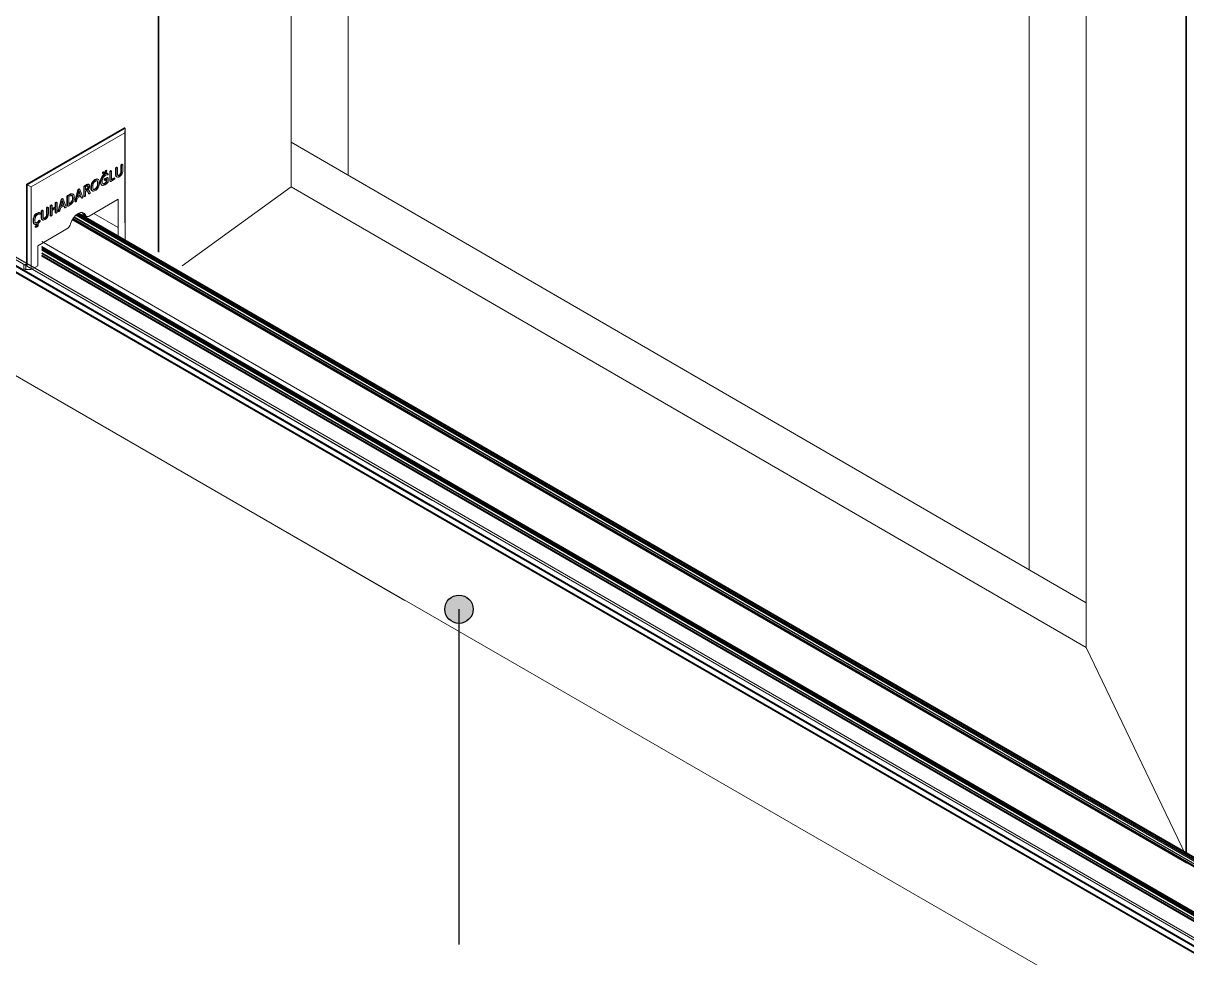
# Model space of a CAD drawing. Header units: millimetres. Extents: x 221 to 2771, y 196 to 840.
# Drawn here: x 1171.98 to 1213.1, y 265.64 to 298.65 of the extents above; entities that cross this region are included whole.
import ezdxf

# ---------------------------------------------------------------- set-up
doc = ezdxf.new("R2010")
doc.units = ezdxf.units.MM
doc.layers.add('yazı_numara_k', color=21, linetype='Continuous')

# ---------------------------------------------------------------- blocks, each defined once
blk = doc.blocks.new('yuvarlakk')
at = {"layer": 'yazı_numara_k'}
blk.add_hatch(color=21, dxfattribs=at).paths.add_polyline_path([(-159.086, 172.801, -1), (-160.086, 172.801, -1)])
at = {"layer": 'yazı_numara_k', "color": 21}
blk.add_circle((-159.586, 172.801), 0.5, dxfattribs=at)

msp = doc.modelspace()

# ---------------------------------------------------------------- linework, layer by layer
at = {"color": 8, "linetype": 'Continuous', "lineweight": 15}
for p, q in [((1213.064, 385.533), (1213.064, 269.25)), ((1213.088, 385.519), (1213.088, 269.236)), ((1207.533, 381.844), (1207.533, 279.338)), ((1209.542, 326.25), (1209.542, 276.595)), ((1176.746, 315.857), (1176.746, 290.579)), ((1176.77, 314.219), (1176.77, 290.565)), ((1181.451, 314.219), (1181.451, 292.88)), ((1183.461, 314.219), (1183.461, 293.293)), ((1134.691, 311.672), (1186.421, 281.81)), ((1134.769, 311.717), (1186.442, 281.887)), ((1134.299, 311.446), (1186.316, 281.418)), ((1134.321, 311.459), (1186.322, 281.44)), ((1134.489, 311.556), (1186.367, 281.608)), ((1134.518, 311.572), (1186.375, 281.636)), ((1131.165, 309.602), (1185.471, 278.266)), ((1158.334, 298.114), (1254.148, 242.802)), ((1158.259, 297.834), (1254.225, 242.434)), ((1158.267, 297.863), (1254.207, 242.477)), ((1158.313, 298.036), (1254.147, 242.712)), ((1158.208, 297.644), (1254.435, 242.094)), ((1158.214, 297.666), (1254.392, 242.143)), ((1175.55, 294.961), (1172.095, 292.967)), ((1175.58, 294.943), (1172.126, 292.949)), ((1175.58, 294.943), (1175.577, 294.78)), ((1175.58, 291.003), (1175.58, 294.943)), ((1157.362, 294.486), (1256.377, 237.35)), ((1175.577, 294.78), (1172.265, 292.869)), ((1175.577, 291.604), (1175.577, 294.78)), ((1181.451, 294.458), (1209.542, 278.173)), ((1175.313, 293.557), (1175.292, 293.569)), ((1175.436, 293.428), (1175.436, 293.648)), ((1175.457, 293.635), (1175.436, 293.648)), ((1175.457, 293.416), (1175.457, 293.635)), ((1175.481, 293.658), (1175.46, 293.67)), ((1175.502, 293.665), (1175.481, 293.678)), ((1175.504, 293.662), (1175.504, 293.442)), ((1174.807, 293.368), (1174.786, 293.38)), ((1174.799, 293.338), (1174.825, 293.323)), ((1174.822, 293.384), (1174.801, 293.396)), ((1174.838, 293.391), (1174.817, 293.403)), ((1174.842, 293.373), (1174.851, 293.377)), ((1174.849, 293.152), (1174.947, 293.208)), ((1174.871, 293.365), (1174.851, 293.377)), ((1174.883, 293.318), (1174.862, 293.33)), ((1174.87, 293.14), (1174.968, 293.196)), ((1174.92, 293.441), (1174.899, 293.453)), ((1174.934, 293.446), (1174.914, 293.458)), ((1174.968, 293.196), (1174.947, 293.208)), ((1174.979, 293.337), (1174.952, 293.352)), ((1174.978, 293.197), (1174.957, 293.209)), ((1174.982, 293.185), (1174.982, 293.048)), ((1175.04, 293.084), (1175.04, 293.418)), ((1175.06, 293.406), (1175.04, 293.418)), ((1175.06, 293.072), (1175.06, 293.406)), ((1175.084, 293.429), (1175.063, 293.441)), ((1175.105, 293.437), (1175.084, 293.449)), ((1175.107, 293.433), (1175.107, 293.122)), ((1175.107, 293.146), (1175.193, 293.196)), ((1175.107, 293.122), (1175.214, 293.184)), ((1175.214, 293.184), (1175.193, 293.196)), ((1175.218, 293.184), (1175.197, 293.196)), ((1175.247, 293.314), (1175.247, 293.538)), ((1175.268, 293.526), (1175.247, 293.538)), ((1175.268, 293.302), (1175.247, 293.314)), ((1175.268, 293.302), (1175.268, 293.526)), ((1175.291, 293.549), (1175.27, 293.561)), ((1175.275, 293.234), (1175.301, 293.219)), ((1175.314, 293.553), (1175.314, 293.336)), ((1175.386, 293.278), (1175.365, 293.29)), ((1175.457, 293.416), (1175.436, 293.428)), ((1172.095, 292.967), (1172.095, 290.13)), ((1172.126, 292.949), (1172.126, 290.113)), ((1172.126, 292.949), (1172.265, 292.869)), ((1172.265, 292.869), (1172.265, 289.954)), ((1173.804, 292.371), (1173.91, 292.766)), ((1173.825, 292.359), (1173.931, 292.754)), ((1173.931, 292.754), (1173.91, 292.766)), ((1173.958, 292.779), (1173.937, 292.791)), ((1173.984, 292.789), (1173.963, 292.801)), ((1173.986, 292.785), (1174.092, 292.512)), ((1174.121, 292.544), (1174.121, 292.878)), ((1174.142, 292.866), (1174.121, 292.878)), ((1174.137, 292.906), (1174.203, 292.944)), ((1174.157, 292.894), (1174.137, 292.906)), ((1174.142, 292.532), (1174.142, 292.866)), ((1174.157, 292.894), (1174.224, 292.932)), ((1174.221, 292.893), (1174.188, 292.875)), ((1174.188, 292.875), (1174.188, 292.752)), ((1174.188, 292.776), (1174.205, 292.786)), ((1174.188, 292.752), (1174.226, 292.774)), ((1174.224, 292.932), (1174.203, 292.944)), ((1174.226, 292.774), (1174.205, 292.786)), ((1174.257, 292.95), (1174.236, 292.962)), ((1174.285, 292.869), (1174.264, 292.881)), ((1174.294, 292.772), (1174.268, 292.787)), ((1174.313, 292.95), (1174.287, 292.965)), ((1174.396, 292.848), (1174.375, 292.861)), ((1174.536, 292.787), (1174.515, 292.799)), ((1174.54, 293.12), (1174.519, 293.132)), ((1174.631, 292.987), (1174.61, 292.999)), ((1174.64, 293.135), (1174.614, 293.15)), ((1174.728, 293.039), (1174.707, 293.051)), ((1174.748, 292.941), (1174.774, 292.926)), ((1174.862, 293.117), (1174.841, 293.129)), ((1174.844, 293.114), (1174.865, 293.102)), ((1174.87, 293.14), (1174.849, 293.152)), ((1174.881, 292.987), (1174.86, 292.999)), ((1174.936, 293.141), (1174.87, 293.103)), ((1174.915, 293.047), (1174.915, 293.129)), ((1174.936, 293.035), (1174.915, 293.047)), ((1174.936, 293.035), (1174.936, 293.141)), ((1175.06, 293.072), (1175.04, 293.084)), ((1175.043, 293.073), (1175.064, 293.06)), ((1175.214, 293.141), (1175.076, 293.062)), ((1177.597, 290.088), (1181.451, 292.88)), ((1181.451, 292.88), (1209.542, 276.595)), ((1173.181, 292.326), (1173.16, 292.338)), ((1173.213, 292.03), (1173.319, 292.425)), ((1173.234, 292.018), (1173.34, 292.413)), ((1173.366, 292.389), (1173.311, 292.176)), ((1173.34, 292.413), (1173.319, 292.425)), ((1173.367, 292.438), (1173.346, 292.45)), ((1173.4, 292.252), (1173.359, 292.363)), ((1173.421, 292.24), (1173.366, 292.389)), ((1173.366, 292.389), (1173.366, 292.389)), ((1173.393, 292.448), (1173.372, 292.46)), ((1173.396, 292.444), (1173.501, 292.172)), ((1173.53, 292.213), (1173.53, 292.537)), ((1173.551, 292.525), (1173.53, 292.537)), ((1173.546, 292.565), (1173.616, 292.606)), ((1173.567, 292.553), (1173.546, 292.565)), ((1173.551, 292.201), (1173.551, 292.525)), ((1173.567, 292.553), (1173.637, 292.594)), ((1173.638, 292.551), (1173.597, 292.528)), ((1173.597, 292.528), (1173.597, 292.251)), ((1173.637, 292.594), (1173.616, 292.606)), ((1173.745, 292.478), (1173.724, 292.49)), ((1173.754, 292.613), (1173.728, 292.628)), ((1173.825, 292.359), (1173.804, 292.371)), ((1173.804, 292.355), (1173.825, 292.343)), ((1173.892, 292.474), (1173.866, 292.373)), ((1174.022, 292.55), (1173.892, 292.474)), ((1173.956, 292.73), (1173.902, 292.517)), ((1173.902, 292.517), (1174.012, 292.581)), ((1173.909, 292.546), (1173.991, 292.593)), ((1173.991, 292.593), (1173.95, 292.704)), ((1174.012, 292.581), (1173.956, 292.73)), ((1173.956, 292.73), (1173.956, 292.73)), ((1174.012, 292.581), (1173.991, 292.593)), ((1174.029, 292.49), (1174.009, 292.542)), ((1174.049, 292.478), (1174.022, 292.55)), ((1174.031, 292.487), (1174.029, 292.49)), ((1174.049, 292.478), (1174.029, 292.49)), ((1174.031, 292.487), (1174.052, 292.475)), ((1174.142, 292.532), (1174.121, 292.544)), ((1174.123, 292.54), (1174.143, 292.528)), ((1174.215, 292.73), (1174.188, 292.715)), ((1174.188, 292.715), (1174.188, 292.558)), ((1174.286, 292.642), (1174.257, 292.712)), ((1174.278, 292.699), (1174.257, 292.712)), ((1174.307, 292.63), (1174.278, 292.699)), ((1174.307, 292.63), (1174.286, 292.642)), ((1174.29, 292.637), (1174.31, 292.625)), ((1174.316, 291.842), (1175.344, 292.435)), ((1174.319, 292.735), (1174.347, 292.671)), ((1174.412, 292.74), (1174.438, 292.725)), ((1175.344, 292.435), (1175.344, 291.139)), ((1172.492, 291.938), (1172.471, 291.95)), ((1172.577, 291.952), (1172.551, 291.967)), ((1172.617, 291.796), (1172.617, 292.02)), ((1172.637, 292.008), (1172.617, 292.02)), ((1172.637, 291.784), (1172.637, 292.008)), ((1172.661, 292.03), (1172.64, 292.042)), ((1172.682, 292.038), (1172.661, 292.05)), ((1172.684, 292.035), (1172.684, 291.818)), ((1172.806, 291.91), (1172.806, 292.129)), ((1172.827, 292.117), (1172.806, 292.129)), ((1172.827, 291.898), (1172.827, 292.117)), ((1172.85, 292.139), (1172.829, 292.152)), ((1172.871, 292.147), (1172.85, 292.159)), ((1172.873, 292.144), (1172.873, 291.923)), ((1172.935, 291.859), (1172.935, 292.204)), ((1172.956, 292.192), (1172.935, 292.204)), ((1172.956, 291.847), (1172.956, 292.192)), ((1172.979, 292.214), (1172.958, 292.226)), ((1173.001, 292.222), (1172.98, 292.234)), ((1173.002, 292.219), (1173.002, 292.078)), ((1173.002, 292.102), (1173.115, 292.167)), ((1173.002, 292.078), (1173.136, 292.155)), ((1173.136, 292.113), (1173.002, 292.035)), ((1173.002, 292.035), (1173.002, 291.874)), ((1173.115, 292.167), (1173.115, 292.308)), ((1173.136, 292.296), (1173.115, 292.308)), ((1173.136, 292.155), (1173.115, 292.167)), ((1173.115, 291.963), (1173.115, 292.101)), ((1173.136, 291.951), (1173.115, 291.963)), ((1173.116, 291.96), (1173.137, 291.947)), ((1173.136, 292.155), (1173.136, 292.296)), ((1173.136, 291.951), (1173.136, 292.113)), ((1173.159, 292.318), (1173.138, 292.33)), ((1173.182, 292.322), (1173.182, 291.978)), ((1173.234, 292.018), (1173.213, 292.03)), ((1173.213, 292.014), (1173.234, 292.002)), ((1173.301, 292.133), (1173.275, 292.032)), ((1173.432, 292.209), (1173.301, 292.133)), ((1173.311, 292.176), (1173.421, 292.24)), ((1173.318, 292.205), (1173.4, 292.252)), ((1173.421, 292.24), (1173.4, 292.252)), ((1173.438, 292.149), (1173.418, 292.201)), ((1173.459, 292.137), (1173.432, 292.209)), ((1173.441, 292.146), (1173.438, 292.149)), ((1173.459, 292.137), (1173.438, 292.149)), ((1173.44, 292.146), (1173.461, 292.134)), ((1173.551, 292.201), (1173.53, 292.213)), ((1173.534, 292.202), (1173.555, 292.189)), ((1173.633, 292.229), (1173.567, 292.191)), ((1173.597, 292.275), (1173.617, 292.287)), ((1173.597, 292.251), (1173.638, 292.275)), ((1173.638, 292.275), (1173.617, 292.287)), ((1173.914, 291.931), (1254.136, 245.62)), ((1173.946, 291.946), (1254.136, 245.654)), ((1174.059, 291.974), (1174.08, 291.934)), ((1174.08, 291.934), (1174.184, 291.873)), ((1174.477, 291.935), (1175.344, 291.434)), ((1172.351, 291.665), (1172.33, 291.677)), ((1172.369, 291.561), (1172.395, 291.546)), ((1172.455, 291.542), (1172.452, 291.549)), ((1172.476, 291.53), (1172.455, 291.542)), ((1172.481, 291.514), (1172.46, 291.526)), ((1172.476, 291.53), (1172.467, 291.551)), ((1172.492, 291.608), (1172.471, 291.62)), ((1172.504, 291.572), (1172.509, 291.558)), ((1172.576, 291.688), (1172.555, 291.7)), ((1172.579, 291.689), (1172.558, 291.701)), ((1172.637, 291.784), (1172.617, 291.796)), ((1172.644, 291.716), (1172.671, 291.7)), ((1172.755, 291.76), (1172.734, 291.772)), ((1172.827, 291.898), (1172.806, 291.91)), ((1172.956, 291.847), (1172.935, 291.859)), ((1172.936, 291.856), (1172.957, 291.844)), ((1173.715, 291.708), (1213.088, 268.979)), ((1173.727, 291.729), (1254.136, 245.31)), ((1254.136, 245.318), (1173.731, 291.734)), ((1173.735, 291.742), (1254.136, 245.328)), ((1173.743, 291.756), (1254.136, 245.346)), ((1173.771, 291.797), (1254.136, 245.404)), ((1173.783, 291.81), (1254.136, 245.424)), ((1173.837, 291.873), (1254.136, 245.518)), ((1173.861, 291.891), (1254.136, 245.549)), ((1173.874, 291.9), (1254.136, 245.566)), ((1173.882, 291.906), (1254.136, 245.577)), ((1174.113, 291.892), (1174.217, 291.832)), ((1172.43, 291.455), (1172.409, 291.467)), ((1172.409, 291.457), (1172.435, 291.442)), ((1172.415, 291.486), (1172.444, 291.503)), ((1172.436, 291.474), (1172.415, 291.486)), ((1172.436, 291.474), (1172.465, 291.491)), ((1172.465, 291.491), (1172.444, 291.503)), ((1172.498, 290.793), (1173.527, 291.386)), ((1172.498, 290.088), (1172.498, 290.793)), ((1186.695, 282.834), (1172.638, 290.949)), ((1172.638, 290.942), (1186.694, 282.827)), ((1172.638, 290.77), (1254.148, 243.716)), ((1172.638, 290.77), (1186.654, 282.679)), ((1172.638, 290.737), (1254.148, 243.683)), ((1172.638, 290.737), (1186.646, 282.651)), ((1172.638, 290.694), (1254.148, 243.64)), ((1172.638, 290.694), (1186.636, 282.613)), ((1172.638, 290.683), (1254.148, 243.628)), ((1172.638, 290.683), (1186.634, 282.603)), ((1172.638, 290.666), (1254.148, 243.612)), ((1172.638, 290.666), (1186.63, 282.589)), ((1172.638, 290.635), (1254.148, 243.58)), ((1172.638, 290.635), (1186.622, 282.562)), ((1172.638, 290.541), (1254.148, 243.486)), ((1172.638, 290.541), (1186.601, 282.48)), ((1172.638, 290.521), (1254.148, 243.466)), ((1172.638, 290.521), (1186.596, 282.463)), ((1172.638, 290.463), (1254.148, 243.409)), ((1172.638, 290.463), (1186.583, 282.413)), ((1172.638, 290.445), (1254.148, 243.39)), ((1172.638, 290.445), (1186.578, 282.397)), ((1254.148, 243.38), (1172.638, 290.434)), ((1186.576, 282.388), (1172.638, 290.434)), ((1172.638, 290.427), (1254.148, 243.372)), ((1172.638, 290.427), (1186.574, 282.382)), ((1172.009, 289.993), (1172.009, 290.13)), ((1172.08, 290.113), (1172.08, 289.952)), ((1172.08, 290.113), (1172.126, 290.113)), ((1172.265, 289.954), (1172.08, 289.952)), ((1172.095, 290.138), (1172.094, 290.137)), ((1172.265, 289.954), (1172.498, 290.088)), ((1213.064, 269.269), (1209.542, 276.595))]:
    msp.add_line(p, q, dxfattribs=at)
at = {"color": 8, "linetype": 'Continuous', "lineweight": 15, "flags": 128}
for points in [[(1173.658, 291.57), (1173.699, 291.68), (1173.76, 291.784), (1173.837, 291.872), (1173.921, 291.936), (1174.006, 291.97), (1174.082, 291.97), (1174.144, 291.937), (1174.184, 291.873)], [(1174.184, 291.873), (1174.193, 291.856), (1174.204, 291.841), (1174.219, 291.831), (1174.235, 291.825), (1174.254, 291.823), (1174.273, 291.825), (1174.294, 291.831), (1174.316, 291.842)], [(1172.095, 290.13), (1172.096, 290.129), (1172.098, 290.124), (1172.102, 290.12), (1172.109, 290.116), (1172.117, 290.114), (1172.126, 290.113)]]:
    msp.add_lwpolyline(points, dxfattribs=at)
at = {"color": 8, "linetype": 'Continuous', "lineweight": 15}
for centre, radius, start, end in [((1174.152, 291.958), 0.0768, 198.4964, 238.6546), ((1173.359, 291.645), 0.308, 302.8949, 345.7895), ((1172.076, 290.256), 0.143, 242.0164, 271.7343), ((1172.073, 290.177), 0.0455, 242.6134, 297.3866), ((1172.079, 290.01), 0.058, 270.1968, 270.9241)]:
    msp.add_arc(centre, radius, start, end, dxfattribs=at)
for centre, major_axis, ratio, start_param, end_param in [((1175.55, 294.926), (0.0209, 0.0362), 0.577299, 5.480467, 7.06845), ((1172.125, 292.95), (0.0296, -0.0171), 0.000231, 1.553476, 3.141459)]:
    msp.add_ellipse(centre, major_axis=major_axis, ratio=ratio, start_param=start_param, end_param=end_param, dxfattribs=at)
for points, knots in [([(1175.27, 293.561), (1175.275, 293.563), (1175.281, 293.567), (1175.288, 293.569), (1175.291, 293.569), (1175.292, 293.569), (1175.292, 293.569)], [0, 0, 0, 0, 0.597217, 0.895751, 0.970341, 1, 1, 1, 1]), ([(1175.436, 293.648), (1175.437, 293.649), (1175.437, 293.651), (1175.439, 293.654), (1175.441, 293.657), (1175.449, 293.663), (1175.455, 293.667), (1175.46, 293.67)], [0, 0, 0, 0, 0.124269, 0.186848, 0.249602, 0.499715, 1, 1, 1, 1]), ([(1175.457, 293.635), (1175.458, 293.637), (1175.458, 293.639), (1175.459, 293.642), (1175.462, 293.645), (1175.47, 293.651), (1175.476, 293.655), (1175.481, 293.658)], [0, 0, 0, 0, 0.124269, 0.186848, 0.249602, 0.499715, 1, 1, 1, 1]), ([(1175.46, 293.67), (1175.464, 293.672), (1175.47, 293.675), (1175.478, 293.679), (1175.48, 293.678), (1175.481, 293.677)], [0, 0, 0, 0, 0.592295, 0.888289, 1, 1, 1, 1]), ([(1175.481, 293.658), (1175.485, 293.66), (1175.492, 293.664), (1175.499, 293.666), (1175.502, 293.666), (1175.503, 293.664), (1175.504, 293.663), (1175.504, 293.662)], [0, 0, 0, 0, 0.500372, 0.750428, 0.874704, 0.937226, 1, 1, 1, 1]), ([(1174.519, 293.132), (1174.542, 293.145), (1174.58, 293.165), (1174.604, 293.148), (1174.613, 293.142)], [0, 0, 0, 0, 0.631839, 1, 1, 1, 1]), ([(1174.707, 293.051), (1174.709, 293.08), (1174.713, 293.137), (1174.752, 293.225), (1174.806, 293.293), (1174.844, 293.318), (1174.862, 293.33)], [0, 0, 0, 0, 0.280315, 0.559412, 0.779539, 1, 1, 1, 1]), ([(1174.728, 293.039), (1174.73, 293.068), (1174.734, 293.125), (1174.773, 293.213), (1174.827, 293.281), (1174.864, 293.306), (1174.883, 293.318)], [0, 0, 0, 0, 0.280315, 0.559412, 0.779539, 1, 1, 1, 1]), ([(1174.883, 293.276), (1174.866, 293.263), (1174.831, 293.238), (1174.794, 293.176), (1174.777, 293.118), (1174.775, 293.085), (1174.774, 293.069)], [0, 0, 0, 0, 0.279339, 0.55824, 0.778936, 1, 1, 1, 1]), ([(1174.786, 293.38), (1174.786, 293.381), (1174.786, 293.383), (1174.787, 293.386), (1174.789, 293.388), (1174.794, 293.392), (1174.798, 293.394), (1174.801, 293.396)], [0, 0, 0, 0, 0.126455, 0.249855, 0.37605, 0.50096, 1, 1, 1, 1]), ([(1174.802, 293.338), (1174.801, 293.338), (1174.793, 293.339), (1174.787, 293.356), (1174.786, 293.372), (1174.786, 293.38)], [0, 0, 0, 0, 0.090776, 0.544483, 1, 1, 1, 1]), ([(1174.801, 293.396), (1174.804, 293.398), (1174.809, 293.401), (1174.814, 293.403), (1174.816, 293.403), (1174.817, 293.403), (1174.817, 293.403)], [0, 0, 0, 0, 0.56765, 0.85107, 0.992348, 1, 1, 1, 1]), ([(1174.807, 293.368), (1174.807, 293.369), (1174.807, 293.371), (1174.808, 293.374), (1174.81, 293.376), (1174.815, 293.38), (1174.819, 293.382), (1174.822, 293.384)], [0, 0, 0, 0, 0.126455, 0.249855, 0.37605, 0.50096, 1, 1, 1, 1]), ([(1174.871, 293.332), (1174.861, 293.328), (1174.842, 293.318), (1174.819, 293.323), (1174.808, 293.343), (1174.807, 293.359), (1174.807, 293.368)], [0, 0, 0, 0, 0.2803987, 0.5592368, 0.7791794, 1, 1, 1, 1]), ([(1174.822, 293.384), (1174.825, 293.386), (1174.83, 293.389), (1174.835, 293.391), (1174.838, 293.391), (1174.84, 293.387), (1174.84, 293.378), (1174.843, 293.37), (1174.847, 293.363), (1174.854, 293.359), (1174.862, 293.36), (1174.868, 293.363), (1174.871, 293.365)], [0, 0, 0, 0, 0.125175, 0.187672, 0.218826, 0.249874, 0.389983, 0.500105, 0.625117, 0.750126, 0.87491, 1, 1, 1, 1]), ([(1174.851, 293.377), (1174.854, 293.379), (1174.86, 293.383), (1174.868, 293.392), (1174.875, 293.403), (1174.881, 293.419), (1174.881, 293.43), (1174.884, 293.44), (1174.886, 293.444), (1174.891, 293.448), (1174.896, 293.451), (1174.899, 293.453)], [0, 0, 0, 0, 0.125153, 0.250026, 0.374997, 0.499856, 0.749759, 0.781105, 0.812311, 0.874694, 1, 1, 1, 1]), ([(1174.862, 293.33), (1174.882, 293.339), (1174.911, 293.353), (1174.943, 293.356), (1174.952, 293.351), (1174.954, 293.35)], [0, 0, 0, 0, 0.603365, 0.905532, 1, 1, 1, 1]), ([(1174.936, 293.442), (1174.935, 293.431), (1174.934, 293.408), (1174.916, 293.372), (1174.893, 293.347), (1174.878, 293.337), (1174.871, 293.332)], [0, 0, 0, 0, 0.280245, 0.558746, 0.779046, 1, 1, 1, 1]), ([(1174.871, 293.365), (1174.875, 293.367), (1174.881, 293.371), (1174.889, 293.38), (1174.896, 293.391), (1174.902, 293.407), (1174.902, 293.418), (1174.905, 293.428), (1174.907, 293.432), (1174.912, 293.436), (1174.917, 293.439), (1174.92, 293.441)], [0, 0, 0, 0, 0.125153, 0.250026, 0.374997, 0.499856, 0.749759, 0.781105, 0.812311, 0.874694, 1, 1, 1, 1]), ([(1174.883, 293.318), (1174.903, 293.328), (1174.933, 293.342), (1174.964, 293.343), (1174.981, 293.338), (1174.982, 293.326), (1174.982, 293.321)], [0, 0, 0, 0, 0.5004065, 0.7510121, 0.8755812, 1, 1, 1, 1]), ([(1174.975, 293.296), (1174.967, 293.297), (1174.951, 293.297), (1174.921, 293.294), (1174.898, 293.283), (1174.883, 293.276)], [0, 0, 0, 0, 0.279664, 0.560282, 1, 1, 1, 1]), ([(1174.899, 293.453), (1174.902, 293.454), (1174.907, 293.457), (1174.912, 293.459), (1174.913, 293.458), (1174.913, 293.458)], [0, 0, 0, 0, 0.639861, 0.959341, 1, 1, 1, 1]), ([(1174.92, 293.441), (1174.923, 293.443), (1174.928, 293.445), (1174.934, 293.447), (1174.936, 293.445), (1174.936, 293.443), (1174.936, 293.442)], [0, 0, 0, 0, 0.500255, 0.750029, 0.873071, 1, 1, 1, 1]), ([(1174.947, 293.208), (1174.949, 293.21), (1174.953, 293.211), (1174.956, 293.21), (1174.957, 293.209)], [0, 0, 0, 0, 0.60586, 1, 1, 1, 1]), ([(1174.968, 293.196), (1174.97, 293.197), (1174.975, 293.199), (1174.98, 293.197), (1174.982, 293.191), (1174.982, 293.187), (1174.982, 293.185)], [0, 0, 0, 0, 0.279363, 0.558114, 0.779191, 1, 1, 1, 1]), ([(1174.982, 293.321), (1174.982, 293.317), (1174.982, 293.31), (1174.98, 293.303), (1174.977, 293.298), (1174.976, 293.297), (1174.975, 293.296)], [0, 0, 0, 0, 0.500892, 0.750478, 0.875228, 1, 1, 1, 1]), ([(1175.04, 293.418), (1175.04, 293.42), (1175.04, 293.422), (1175.042, 293.425), (1175.045, 293.428), (1175.052, 293.434), (1175.058, 293.438), (1175.063, 293.441)], [0, 0, 0, 0, 0.12422, 0.186923, 0.249612, 0.499733, 1, 1, 1, 1]), ([(1175.06, 293.406), (1175.061, 293.408), (1175.061, 293.41), (1175.063, 293.413), (1175.065, 293.416), (1175.073, 293.422), (1175.079, 293.426), (1175.084, 293.429)], [0, 0, 0, 0, 0.12422, 0.186923, 0.249612, 0.499733, 1, 1, 1, 1]), ([(1175.063, 293.441), (1175.067, 293.443), (1175.074, 293.447), (1175.081, 293.449), (1175.083, 293.449), (1175.084, 293.449), (1175.084, 293.449)], [0, 0, 0, 0, 0.596703, 0.895103, 0.969721, 1, 1, 1, 1]), ([(1175.084, 293.429), (1175.088, 293.431), (1175.095, 293.434), (1175.102, 293.437), (1175.105, 293.437), (1175.106, 293.436), (1175.106, 293.434), (1175.107, 293.433)], [0, 0, 0, 0, 0.500347, 0.750563, 0.813131, 0.875822, 1, 1, 1, 1]), ([(1175.193, 293.196), (1175.194, 293.197), (1175.196, 293.197), (1175.197, 293.197), (1175.197, 293.196)], [0, 0, 0, 0, 0.55645, 1, 1, 1, 1]), ([(1175.214, 293.184), (1175.215, 293.184), (1175.217, 293.185), (1175.22, 293.184), (1175.222, 293.178), (1175.222, 293.172), (1175.222, 293.168)], [0, 0, 0, 0, 0.124352, 0.249766, 0.499002, 1, 1, 1, 1]), ([(1175.222, 293.168), (1175.222, 293.163), (1175.222, 293.157), (1175.219, 293.148), (1175.216, 293.143), (1175.215, 293.142), (1175.214, 293.141)], [0, 0, 0, 0, 0.5008918, 0.7502133, 0.8747895, 1, 1, 1, 1]), ([(1175.247, 293.538), (1175.247, 293.54), (1175.248, 293.542), (1175.249, 293.545), (1175.252, 293.548), (1175.259, 293.554), (1175.266, 293.558), (1175.27, 293.561)], [0, 0, 0, 0, 0.124323, 0.186906, 0.249666, 0.499686, 1, 1, 1, 1]), ([(1175.279, 293.236), (1175.276, 293.236), (1175.261, 293.239), (1175.25, 293.27), (1175.248, 293.299), (1175.247, 293.314)], [0, 0, 0, 0, 0.125692, 0.562158, 1, 1, 1, 1]), ([(1175.268, 293.526), (1175.268, 293.528), (1175.269, 293.53), (1175.27, 293.533), (1175.273, 293.536), (1175.28, 293.542), (1175.287, 293.546), (1175.291, 293.549)], [0, 0, 0, 0, 0.124323, 0.186906, 0.249666, 0.499686, 1, 1, 1, 1]), ([(1175.383, 293.234), (1175.366, 293.225), (1175.331, 293.209), (1175.29, 293.22), (1175.271, 293.256), (1175.269, 293.287), (1175.268, 293.302)], [0, 0, 0, 0, 0.280329, 0.558883, 0.779094, 1, 1, 1, 1]), ([(1175.291, 293.549), (1175.296, 293.551), (1175.302, 293.554), (1175.309, 293.557), (1175.312, 293.557), (1175.314, 293.556), (1175.314, 293.554), (1175.314, 293.553)], [0, 0, 0, 0, 0.500418, 0.750564, 0.813065, 0.875868, 1, 1, 1, 1]), ([(1175.314, 293.336), (1175.315, 293.323), (1175.316, 293.296), (1175.331, 293.269), (1175.358, 293.264), (1175.377, 293.273), (1175.386, 293.278)], [0, 0, 0, 0, 0.280979, 0.560073, 0.779587, 1, 1, 1, 1]), ([(1175.329, 293.281), (1175.332, 293.28), (1175.342, 293.277), (1175.355, 293.285), (1175.365, 293.29)], [0, 0, 0, 0, 0.262651, 1, 1, 1, 1]), ([(1175.365, 293.29), (1175.377, 293.298), (1175.4, 293.314), (1175.433, 293.369), (1175.435, 293.406), (1175.436, 293.428)], [0, 0, 0, 0, 0.280842, 0.5600096, 1, 1, 1, 1]), ([(1175.504, 293.442), (1175.502, 293.42), (1175.499, 293.377), (1175.469, 293.31), (1175.426, 293.261), (1175.398, 293.243), (1175.383, 293.234)], [0, 0, 0, 0, 0.2802905, 0.558977, 0.7791231, 1, 1, 1, 1]), ([(1175.386, 293.278), (1175.398, 293.286), (1175.421, 293.302), (1175.454, 293.357), (1175.456, 293.394), (1175.457, 293.416)], [0, 0, 0, 0, 0.280842, 0.5600096, 1, 1, 1, 1]), ([(1173.91, 292.766), (1173.91, 292.767), (1173.911, 292.771), (1173.915, 292.777), (1173.924, 292.784), (1173.932, 292.788), (1173.937, 292.791)], [0, 0, 0, 0, 0.125098, 0.2497, 0.499265, 1, 1, 1, 1]), ([(1173.931, 292.754), (1173.931, 292.755), (1173.932, 292.758), (1173.936, 292.765), (1173.945, 292.772), (1173.953, 292.776), (1173.958, 292.779)], [0, 0, 0, 0, 0.125098, 0.2497, 0.499265, 1, 1, 1, 1]), ([(1173.937, 292.791), (1173.942, 292.794), (1173.95, 292.798), (1173.959, 292.802), (1173.962, 292.801), (1173.963, 292.801)], [0, 0, 0, 0, 0.593248, 0.888802, 1, 1, 1, 1]), ([(1173.958, 292.779), (1173.963, 292.782), (1173.971, 292.786), (1173.98, 292.79), (1173.985, 292.789), (1173.986, 292.787), (1173.986, 292.785)], [0, 0, 0, 0, 0.500838, 0.750354, 0.874905, 1, 1, 1, 1]), ([(1174.121, 292.878), (1174.121, 292.881), (1174.121, 292.886), (1174.125, 292.895), (1174.131, 292.902), (1174.135, 292.905), (1174.137, 292.906)], [0, 0, 0, 0, 0.28051, 0.55804, 0.779175, 1, 1, 1, 1]), ([(1174.142, 292.866), (1174.142, 292.869), (1174.142, 292.874), (1174.146, 292.883), (1174.152, 292.89), (1174.156, 292.893), (1174.157, 292.894)], [0, 0, 0, 0, 0.28051, 0.55804, 0.779175, 1, 1, 1, 1]), ([(1174.203, 292.944), (1174.209, 292.948), (1174.22, 292.954), (1174.231, 292.959), (1174.236, 292.962)], [0, 0, 0, 0, 0.5599439, 1, 1, 1, 1]), ([(1174.205, 292.786), (1174.213, 292.791), (1174.23, 292.802), (1174.251, 292.829), (1174.263, 292.858), (1174.264, 292.874), (1174.264, 292.881)], [0, 0, 0, 0, 0.2806129, 0.5596646, 0.7793112, 1, 1, 1, 1]), ([(1174.252, 292.908), (1174.246, 292.906), (1174.236, 292.902), (1174.225, 292.896), (1174.221, 292.893)], [0, 0, 0, 0, 0.55952, 1, 1, 1, 1]), ([(1174.224, 292.932), (1174.23, 292.936), (1174.241, 292.942), (1174.252, 292.947), (1174.257, 292.95)], [0, 0, 0, 0, 0.5599439, 1, 1, 1, 1]), ([(1174.226, 292.774), (1174.234, 292.779), (1174.251, 292.79), (1174.272, 292.817), (1174.284, 292.846), (1174.285, 292.861), (1174.285, 292.869)], [0, 0, 0, 0, 0.2806129, 0.5596646, 0.7793112, 1, 1, 1, 1]), ([(1174.236, 292.962), (1174.248, 292.965), (1174.267, 292.972), (1174.282, 292.965), (1174.289, 292.962)], [0, 0, 0, 0, 0.56408, 1, 1, 1, 1]), ([(1174.285, 292.869), (1174.285, 292.876), (1174.284, 292.89), (1174.277, 292.904), (1174.265, 292.91), (1174.256, 292.908), (1174.252, 292.908)], [0, 0, 0, 0, 0.280348, 0.559852, 0.779722, 1, 1, 1, 1]), ([(1174.257, 292.95), (1174.268, 292.953), (1174.29, 292.96), (1174.316, 292.952), (1174.329, 292.93), (1174.331, 292.91), (1174.331, 292.9)], [0, 0, 0, 0, 0.280615, 0.559781, 0.779581, 1, 1, 1, 1]), ([(1174.264, 292.881), (1174.264, 292.889), (1174.264, 292.899), (1174.26, 292.906), (1174.258, 292.908)], [0, 0, 0, 0, 0.674768, 1, 1, 1, 1]), ([(1174.331, 292.9), (1174.331, 292.889), (1174.329, 292.865), (1174.31, 292.819), (1174.287, 292.793), (1174.273, 292.777)], [0, 0, 0, 0, 0.280683, 0.560599, 1, 1, 1, 1]), ([(1174.273, 292.777), (1174.279, 292.777), (1174.292, 292.776), (1174.307, 292.76), (1174.314, 292.744), (1174.319, 292.735)], [0, 0, 0, 0, 0.27927, 0.559349, 1, 1, 1, 1]), ([(1174.375, 292.861), (1174.376, 292.888), (1174.379, 292.943), (1174.412, 293.03), (1174.464, 293.096), (1174.501, 293.12), (1174.519, 293.132)], [0, 0, 0, 0, 0.280838, 0.559695, 0.779454, 1, 1, 1, 1]), ([(1174.418, 292.745), (1174.411, 292.748), (1174.375, 292.76), (1174.375, 292.816), (1174.375, 292.861)], [0, 0, 0, 0, 0.2093792, 1, 1, 1, 1]), ([(1174.396, 292.848), (1174.397, 292.876), (1174.4, 292.931), (1174.433, 293.018), (1174.485, 293.084), (1174.522, 293.108), (1174.54, 293.12)], [0, 0, 0, 0, 0.280838, 0.559695, 0.779454, 1, 1, 1, 1]), ([(1174.534, 292.743), (1174.511, 292.732), (1174.465, 292.71), (1174.401, 292.741), (1174.398, 292.808), (1174.396, 292.848)], [0, 0, 0, 0, 0.281158, 0.559867, 1, 1, 1, 1]), ([(1174.537, 293.076), (1174.526, 293.069), (1174.504, 293.054), (1174.475, 293.017), (1174.446, 292.955), (1174.444, 292.91), (1174.442, 292.878)], [0, 0, 0, 0, 0.1872, 0.373877, 0.560788, 1, 1, 1, 1]), ([(1174.442, 292.878), (1174.443, 292.843), (1174.445, 292.8), (1174.473, 292.774), (1174.498, 292.769), (1174.521, 292.78), (1174.536, 292.787)], [0, 0, 0, 0, 0.498638, 0.624263, 0.749922, 1, 1, 1, 1]), ([(1174.451, 292.789), (1174.452, 292.789), (1174.457, 292.784), (1174.477, 292.782), (1174.5, 292.792), (1174.515, 292.799)], [0, 0, 0, 0, 0.037993, 0.359722, 1, 1, 1, 1]), ([(1174.515, 292.799), (1174.526, 292.807), (1174.548, 292.821), (1174.578, 292.859), (1174.607, 292.922), (1174.609, 292.967), (1174.61, 292.999)], [0, 0, 0, 0, 0.187226, 0.373873, 0.560704, 1, 1, 1, 1]), ([(1174.677, 293.017), (1174.676, 292.989), (1174.673, 292.934), (1174.642, 292.847), (1174.589, 292.779), (1174.552, 292.755), (1174.534, 292.743)], [0, 0, 0, 0, 0.280877, 0.559835, 0.779489, 1, 1, 1, 1]), ([(1174.536, 292.787), (1174.547, 292.795), (1174.569, 292.809), (1174.599, 292.847), (1174.627, 292.91), (1174.63, 292.955), (1174.631, 292.987)], [0, 0, 0, 0, 0.187226, 0.373873, 0.560704, 1, 1, 1, 1]), ([(1174.631, 292.987), (1174.631, 293.006), (1174.629, 293.043), (1174.613, 293.085), (1174.577, 293.096), (1174.551, 293.083), (1174.537, 293.076)], [0, 0, 0, 0, 0.281342, 0.560757, 0.779811, 1, 1, 1, 1]), ([(1174.54, 293.12), (1174.563, 293.131), (1174.608, 293.153), (1174.657, 293.13), (1174.675, 293.076), (1174.677, 293.037), (1174.677, 293.017)], [0, 0, 0, 0, 0.280116, 0.557979, 0.77864, 1, 1, 1, 1]), ([(1174.61, 292.999), (1174.609, 293.017), (1174.607, 293.053), (1174.597, 293.092), (1174.582, 293.096), (1174.579, 293.096)], [0, 0, 0, 0, 0.4630981, 0.9230256, 1, 1, 1, 1]), ([(1174.752, 292.945), (1174.747, 292.946), (1174.727, 292.95), (1174.712, 292.991), (1174.709, 293.031), (1174.707, 293.051)], [0, 0, 0, 0, 0.143916, 0.571441, 1, 1, 1, 1]), ([(1174.882, 292.944), (1174.858, 292.933), (1174.811, 292.911), (1174.758, 292.929), (1174.732, 292.977), (1174.729, 293.018), (1174.728, 293.039)], [0, 0, 0, 0, 0.28012, 0.558798, 0.779132, 1, 1, 1, 1]), ([(1174.774, 293.069), (1174.776, 293.049), (1174.778, 293.011), (1174.802, 292.975), (1174.84, 292.967), (1174.868, 292.98), (1174.881, 292.987)], [0, 0, 0, 0, 0.280622, 0.560021, 0.779772, 1, 1, 1, 1]), ([(1174.787, 292.99), (1174.798, 292.986), (1174.819, 292.979), (1174.846, 292.992), (1174.86, 292.999)], [0, 0, 0, 0, 0.494711, 1, 1, 1, 1]), ([(1174.841, 293.129), (1174.841, 293.133), (1174.841, 293.139), (1174.844, 293.147), (1174.847, 293.151), (1174.848, 293.152), (1174.849, 293.152)], [0, 0, 0, 0, 0.500691, 0.749743, 0.874661, 1, 1, 1, 1]), ([(1174.844, 293.114), (1174.844, 293.114), (1174.843, 293.115), (1174.842, 293.12), (1174.841, 293.125), (1174.841, 293.129)], [0, 0, 0, 0, 0.00947, 0.338197, 1, 1, 1, 1]), ([(1174.86, 292.999), (1174.871, 293.006), (1174.89, 293.018), (1174.907, 293.038), (1174.915, 293.047)], [0, 0, 0, 0, 0.559925, 1, 1, 1, 1]), ([(1174.862, 293.117), (1174.862, 293.121), (1174.862, 293.127), (1174.865, 293.134), (1174.868, 293.139), (1174.869, 293.14), (1174.87, 293.14)], [0, 0, 0, 0, 0.500691, 0.749743, 0.874661, 1, 1, 1, 1]), ([(1174.87, 293.103), (1174.869, 293.102), (1174.867, 293.101), (1174.864, 293.102), (1174.862, 293.107), (1174.862, 293.113), (1174.862, 293.117)], [0, 0, 0, 0, 0.124463, 0.25024, 0.499063, 1, 1, 1, 1]), ([(1174.881, 292.987), (1174.892, 292.994), (1174.911, 293.006), (1174.928, 293.026), (1174.936, 293.035)], [0, 0, 0, 0, 0.559925, 1, 1, 1, 1]), ([(1174.982, 293.048), (1174.982, 293.045), (1174.982, 293.039), (1174.977, 293.026), (1174.961, 293.009), (1174.93, 292.977), (1174.901, 292.957), (1174.882, 292.944)], [0, 0, 0, 0, 0.062631, 0.124905, 0.249495, 0.500091, 1, 1, 1, 1]), ([(1175.044, 293.073), (1175.043, 293.073), (1175.041, 293.074), (1175.04, 293.078), (1175.04, 293.082), (1175.04, 293.084)], [0, 0, 0, 0, 0.127794, 0.563484, 1, 1, 1, 1]), ([(1175.076, 293.062), (1175.074, 293.061), (1175.069, 293.059), (1175.063, 293.06), (1175.061, 293.066), (1175.061, 293.07), (1175.06, 293.072)], [0, 0, 0, 0, 0.279855, 0.559565, 0.779574, 1, 1, 1, 1]), ([(1173.138, 292.33), (1173.143, 292.332), (1173.149, 292.336), (1173.156, 292.338), (1173.159, 292.338), (1173.159, 292.338), (1173.16, 292.338)], [0, 0, 0, 0, 0.594477, 0.891598, 0.966068, 1, 1, 1, 1]), ([(1173.319, 292.425), (1173.32, 292.426), (1173.321, 292.43), (1173.325, 292.436), (1173.334, 292.443), (1173.341, 292.447), (1173.346, 292.45)], [0, 0, 0, 0, 0.1250395, 0.2496501, 0.4992314, 1, 1, 1, 1]), ([(1173.34, 292.413), (1173.34, 292.414), (1173.341, 292.418), (1173.346, 292.424), (1173.354, 292.431), (1173.362, 292.435), (1173.367, 292.438)], [0, 0, 0, 0, 0.1250395, 0.2496501, 0.4992314, 1, 1, 1, 1]), ([(1173.346, 292.45), (1173.351, 292.453), (1173.359, 292.457), (1173.369, 292.461), (1173.371, 292.46), (1173.372, 292.46)], [0, 0, 0, 0, 0.593176, 0.888695, 1, 1, 1, 1]), ([(1173.367, 292.438), (1173.372, 292.441), (1173.38, 292.445), (1173.39, 292.449), (1173.394, 292.448), (1173.395, 292.446), (1173.396, 292.444)], [0, 0, 0, 0, 0.500838, 0.750354, 0.874905, 1, 1, 1, 1]), ([(1173.53, 292.537), (1173.53, 292.54), (1173.531, 292.545), (1173.534, 292.554), (1173.54, 292.561), (1173.544, 292.564), (1173.546, 292.565)], [0, 0, 0, 0, 0.28034, 0.557933, 0.779198, 1, 1, 1, 1]), ([(1173.551, 292.525), (1173.551, 292.528), (1173.552, 292.533), (1173.555, 292.542), (1173.561, 292.549), (1173.565, 292.552), (1173.567, 292.553)], [0, 0, 0, 0, 0.28034, 0.557933, 0.779198, 1, 1, 1, 1]), ([(1173.616, 292.606), (1173.64, 292.619), (1173.683, 292.642), (1173.714, 292.628), (1173.728, 292.622)], [0, 0, 0, 0, 0.559807, 1, 1, 1, 1]), ([(1173.617, 292.287), (1173.635, 292.298), (1173.67, 292.32), (1173.72, 292.402), (1173.723, 292.457), (1173.724, 292.49)], [0, 0, 0, 0, 0.2814818, 0.5597851, 1, 1, 1, 1]), ([(1173.791, 292.507), (1173.79, 292.478), (1173.787, 292.421), (1173.748, 292.329), (1173.69, 292.265), (1173.652, 292.241), (1173.633, 292.229)], [0, 0, 0, 0, 0.2807682, 0.5589682, 0.7789452, 1, 1, 1, 1]), ([(1173.637, 292.594), (1173.661, 292.606), (1173.707, 292.629), (1173.762, 292.616), (1173.788, 292.568), (1173.79, 292.527), (1173.791, 292.507)], [0, 0, 0, 0, 0.280543, 0.558946, 0.779123, 1, 1, 1, 1]), ([(1173.745, 292.478), (1173.744, 292.497), (1173.742, 292.535), (1173.717, 292.57), (1173.678, 292.573), (1173.651, 292.559), (1173.638, 292.551)], [0, 0, 0, 0, 0.280837, 0.55947, 0.779183, 1, 1, 1, 1]), ([(1173.638, 292.275), (1173.656, 292.286), (1173.691, 292.308), (1173.741, 292.39), (1173.744, 292.445), (1173.745, 292.478)], [0, 0, 0, 0, 0.2814818, 0.5597851, 1, 1, 1, 1]), ([(1173.724, 292.49), (1173.724, 292.51), (1173.722, 292.548), (1173.702, 292.567), (1173.693, 292.576)], [0, 0, 0, 0, 0.519985, 1, 1, 1, 1]), ([(1173.804, 292.355), (1173.803, 292.355), (1173.802, 292.356), (1173.802, 292.362), (1173.803, 292.367), (1173.804, 292.371)], [0, 0, 0, 0, 0.126735, 0.417291, 1, 1, 1, 1]), ([(1173.843, 292.35), (1173.837, 292.347), (1173.831, 292.343), (1173.825, 292.343), (1173.823, 292.344), (1173.823, 292.35), (1173.824, 292.355), (1173.825, 292.359)], [0, 0, 0, 0, 0.499462, 0.562095, 0.624805, 0.749641, 1, 1, 1, 1]), ([(1173.866, 292.373), (1173.865, 292.372), (1173.864, 292.369), (1173.861, 292.363), (1173.854, 292.356), (1173.847, 292.352), (1173.843, 292.35)], [0, 0, 0, 0, 0.125317, 0.250127, 0.499005, 1, 1, 1, 1]), ([(1174.074, 292.483), (1174.069, 292.481), (1174.062, 292.477), (1174.052, 292.473), (1174.05, 292.476), (1174.049, 292.478)], [0, 0, 0, 0, 0.56185, 0.781076, 1, 1, 1, 1]), ([(1174.092, 292.512), (1174.093, 292.51), (1174.094, 292.507), (1174.094, 292.502), (1174.094, 292.499), (1174.092, 292.497), (1174.086, 292.489), (1174.079, 292.486), (1174.074, 292.483)], [0, 0, 0, 0, 0.249606, 0.312741, 0.375268, 0.438094, 0.5009, 1, 1, 1, 1]), ([(1174.123, 292.54), (1174.122, 292.54), (1174.121, 292.541), (1174.121, 292.542), (1174.121, 292.544)], [0, 0, 0, 0, 0.202323, 1, 1, 1, 1]), ([(1174.165, 292.536), (1174.161, 292.534), (1174.154, 292.53), (1174.147, 292.528), (1174.144, 292.528), (1174.142, 292.529), (1174.142, 292.53), (1174.142, 292.532)], [0, 0, 0, 0, 0.500291, 0.750439, 0.813325, 0.875781, 1, 1, 1, 1]), ([(1174.188, 292.558), (1174.188, 292.558), (1174.188, 292.556), (1174.187, 292.554), (1174.184, 292.549), (1174.176, 292.543), (1174.17, 292.539), (1174.165, 292.536)], [0, 0, 0, 0, 0.062642, 0.125203, 0.249625, 0.499667, 1, 1, 1, 1]), ([(1174.278, 292.699), (1174.272, 292.715), (1174.263, 292.736), (1174.236, 292.74), (1174.222, 292.734), (1174.215, 292.73)], [0, 0, 0, 0, 0.559381, 0.779433, 1, 1, 1, 1]), ([(1174.29, 292.637), (1174.289, 292.637), (1174.287, 292.637), (1174.287, 292.64), (1174.286, 292.642)], [0, 0, 0, 0, 0.1179889, 1, 1, 1, 1]), ([(1174.33, 292.631), (1174.325, 292.628), (1174.318, 292.624), (1174.309, 292.624), (1174.308, 292.628), (1174.307, 292.63)], [0, 0, 0, 0, 0.561095, 0.779616, 1, 1, 1, 1]), ([(1174.353, 292.653), (1174.352, 292.652), (1174.352, 292.65), (1174.351, 292.647), (1174.348, 292.643), (1174.341, 292.638), (1174.335, 292.634), (1174.33, 292.631)], [0, 0, 0, 0, 0.124472, 0.187042, 0.249846, 0.499575, 1, 1, 1, 1]), ([(1174.347, 292.671), (1174.349, 292.668), (1174.351, 292.662), (1174.352, 292.656), (1174.353, 292.653)], [0, 0, 0, 0, 0.56083, 1, 1, 1, 1]), ([(1172.33, 291.677), (1172.332, 291.705), (1172.335, 291.759), (1172.367, 291.844), (1172.417, 291.913), (1172.453, 291.938), (1172.471, 291.95)], [0, 0, 0, 0, 0.280716, 0.560114, 0.779829, 1, 1, 1, 1]), ([(1172.351, 291.665), (1172.353, 291.693), (1172.356, 291.747), (1172.388, 291.832), (1172.438, 291.901), (1172.474, 291.926), (1172.492, 291.938)], [0, 0, 0, 0, 0.280716, 0.560114, 0.779829, 1, 1, 1, 1]), ([(1172.471, 291.95), (1172.489, 291.958), (1172.517, 291.969), (1172.546, 291.971), (1172.552, 291.965), (1172.553, 291.964)], [0, 0, 0, 0, 0.638675, 0.959015, 1, 1, 1, 1]), ([(1172.492, 291.938), (1172.511, 291.946), (1172.539, 291.959), (1172.568, 291.957), (1172.582, 291.948), (1172.582, 291.937), (1172.582, 291.931)], [0, 0, 0, 0, 0.499775, 0.750446, 0.874733, 1, 1, 1, 1]), ([(1172.582, 291.931), (1172.582, 291.927), (1172.582, 291.921), (1172.58, 291.913), (1172.577, 291.908), (1172.575, 291.906), (1172.574, 291.906)], [0, 0, 0, 0, 0.500458, 0.750546, 0.875359, 1, 1, 1, 1]), ([(1172.617, 292.02), (1172.617, 292.021), (1172.617, 292.023), (1172.619, 292.026), (1172.622, 292.03), (1172.629, 292.035), (1172.635, 292.04), (1172.64, 292.042)], [0, 0, 0, 0, 0.124266, 0.186843, 0.249595, 0.49974, 1, 1, 1, 1]), ([(1172.637, 292.008), (1172.638, 292.009), (1172.638, 292.011), (1172.639, 292.014), (1172.642, 292.018), (1172.65, 292.023), (1172.656, 292.027), (1172.661, 292.03)], [0, 0, 0, 0, 0.124266, 0.186843, 0.249595, 0.49974, 1, 1, 1, 1]), ([(1172.64, 292.042), (1172.644, 292.045), (1172.651, 292.048), (1172.658, 292.051), (1172.66, 292.051), (1172.661, 292.05), (1172.661, 292.05)], [0, 0, 0, 0, 0.597315, 0.895898, 0.970337, 1, 1, 1, 1]), ([(1172.661, 292.03), (1172.665, 292.033), (1172.672, 292.036), (1172.679, 292.039), (1172.682, 292.039), (1172.683, 292.038), (1172.683, 292.036), (1172.684, 292.035)], [0, 0, 0, 0, 0.500433, 0.750586, 0.812951, 0.875865, 1, 1, 1, 1]), ([(1172.873, 291.923), (1172.871, 291.902), (1172.868, 291.859), (1172.838, 291.791), (1172.795, 291.743), (1172.767, 291.725), (1172.753, 291.716)], [0, 0, 0, 0, 0.280284, 0.55898, 0.779104, 1, 1, 1, 1]), ([(1172.806, 292.129), (1172.806, 292.131), (1172.806, 292.133), (1172.808, 292.135), (1172.811, 292.139), (1172.818, 292.145), (1172.825, 292.149), (1172.829, 292.152)], [0, 0, 0, 0, 0.1242884, 0.186876, 0.2496398, 0.4996394, 1, 1, 1, 1]), ([(1172.827, 292.117), (1172.827, 292.119), (1172.827, 292.121), (1172.829, 292.123), (1172.832, 292.127), (1172.839, 292.133), (1172.845, 292.137), (1172.85, 292.139)], [0, 0, 0, 0, 0.1242884, 0.186876, 0.2496398, 0.4996394, 1, 1, 1, 1]), ([(1172.829, 292.152), (1172.833, 292.154), (1172.84, 292.157), (1172.847, 292.16), (1172.85, 292.159), (1172.85, 292.159)], [0, 0, 0, 0, 0.592295, 0.888289, 1, 1, 1, 1]), ([(1172.85, 292.139), (1172.854, 292.142), (1172.861, 292.145), (1172.868, 292.148), (1172.872, 292.147), (1172.873, 292.146), (1172.873, 292.144), (1172.873, 292.144)], [0, 0, 0, 0, 0.500348, 0.750391, 0.874661, 0.937252, 1, 1, 1, 1]), ([(1172.935, 292.204), (1172.935, 292.205), (1172.935, 292.207), (1172.937, 292.21), (1172.94, 292.214), (1172.947, 292.219), (1172.954, 292.223), (1172.958, 292.226)], [0, 0, 0, 0, 0.124219, 0.186923, 0.249611, 0.499578, 1, 1, 1, 1]), ([(1172.956, 292.192), (1172.956, 292.193), (1172.956, 292.195), (1172.958, 292.198), (1172.961, 292.201), (1172.968, 292.207), (1172.975, 292.211), (1172.979, 292.214)], [0, 0, 0, 0, 0.124219, 0.186923, 0.249611, 0.499578, 1, 1, 1, 1]), ([(1172.958, 292.226), (1172.962, 292.228), (1172.969, 292.232), (1172.976, 292.234), (1172.979, 292.235), (1172.979, 292.234), (1172.98, 292.234)], [0, 0, 0, 0, 0.593656, 0.89057, 0.96456, 1, 1, 1, 1]), ([(1172.979, 292.214), (1172.983, 292.216), (1172.99, 292.22), (1172.997, 292.222), (1173, 292.222), (1173.002, 292.222), (1173.002, 292.22), (1173.002, 292.219)], [0, 0, 0, 0, 0.5006234, 0.7510079, 0.8134023, 0.876196, 1, 1, 1, 1]), ([(1173.115, 292.308), (1173.115, 292.309), (1173.115, 292.31), (1173.116, 292.312), (1173.117, 292.314), (1173.12, 292.318), (1173.127, 292.323), (1173.134, 292.327), (1173.138, 292.33)], [0, 0, 0, 0, 0.062426, 0.125105, 0.187732, 0.250224, 0.500179, 1, 1, 1, 1]), ([(1173.116, 291.96), (1173.116, 291.96), (1173.115, 291.96), (1173.115, 291.962), (1173.115, 291.963)], [0, 0, 0, 0, 0.199139, 1, 1, 1, 1]), ([(1173.136, 292.296), (1173.136, 292.297), (1173.136, 292.298), (1173.137, 292.3), (1173.138, 292.302), (1173.141, 292.306), (1173.148, 292.311), (1173.155, 292.315), (1173.159, 292.318)], [0, 0, 0, 0, 0.062426, 0.125105, 0.187732, 0.250224, 0.500179, 1, 1, 1, 1]), ([(1173.159, 291.955), (1173.155, 291.953), (1173.148, 291.949), (1173.141, 291.947), (1173.138, 291.947), (1173.136, 291.948), (1173.136, 291.95), (1173.136, 291.951)], [0, 0, 0, 0, 0.500264, 0.750428, 0.813248, 0.875866, 1, 1, 1, 1]), ([(1173.159, 292.318), (1173.163, 292.32), (1173.17, 292.324), (1173.177, 292.326), (1173.18, 292.326), (1173.182, 292.325), (1173.182, 292.323), (1173.182, 292.322)], [0, 0, 0, 0, 0.500392, 0.750488, 0.813172, 0.875784, 1, 1, 1, 1]), ([(1173.182, 291.978), (1173.182, 291.976), (1173.182, 291.974), (1173.18, 291.971), (1173.177, 291.968), (1173.17, 291.962), (1173.163, 291.958), (1173.159, 291.955)], [0, 0, 0, 0, 0.124179, 0.186769, 0.249712, 0.499656, 1, 1, 1, 1]), ([(1173.213, 292.014), (1173.213, 292.014), (1173.211, 292.015), (1173.211, 292.021), (1173.212, 292.026), (1173.213, 292.03)], [0, 0, 0, 0, 0.126735, 0.417291, 1, 1, 1, 1]), ([(1173.252, 292.009), (1173.246, 292.006), (1173.24, 292.002), (1173.234, 292.002), (1173.232, 292.003), (1173.232, 292.009), (1173.233, 292.014), (1173.234, 292.018)], [0, 0, 0, 0, 0.499462, 0.562095, 0.624805, 0.749641, 1, 1, 1, 1]), ([(1173.275, 292.032), (1173.275, 292.031), (1173.274, 292.028), (1173.271, 292.022), (1173.263, 292.015), (1173.256, 292.011), (1173.252, 292.009)], [0, 0, 0, 0, 0.125317, 0.250127, 0.499005, 1, 1, 1, 1]), ([(1173.483, 292.142), (1173.478, 292.14), (1173.471, 292.136), (1173.462, 292.132), (1173.46, 292.135), (1173.459, 292.137)], [0, 0, 0, 0, 0.56185, 0.781076, 1, 1, 1, 1]), ([(1173.501, 292.172), (1173.502, 292.169), (1173.503, 292.166), (1173.503, 292.161), (1173.503, 292.158), (1173.501, 292.156), (1173.495, 292.149), (1173.489, 292.145), (1173.483, 292.142)], [0, 0, 0, 0, 0.249602, 0.3127363, 0.3752623, 0.4380879, 0.5007825, 1, 1, 1, 1]), ([(1173.534, 292.202), (1173.534, 292.202), (1173.532, 292.203), (1173.531, 292.207), (1173.53, 292.211), (1173.53, 292.213)], [0, 0, 0, 0, 0.129996, 0.56461, 1, 1, 1, 1]), ([(1173.567, 292.191), (1173.564, 292.19), (1173.559, 292.188), (1173.554, 292.189), (1173.551, 292.195), (1173.551, 292.199), (1173.551, 292.201)], [0, 0, 0, 0, 0.279816, 0.559511, 0.779559, 1, 1, 1, 1]), ([(1172.374, 291.564), (1172.365, 291.569), (1172.334, 291.587), (1172.332, 291.64), (1172.33, 291.677)], [0, 0, 0, 0, 0.2843758, 1, 1, 1, 1]), ([(1172.467, 291.551), (1172.447, 291.545), (1172.407, 291.533), (1172.358, 291.572), (1172.354, 291.63), (1172.351, 291.665)], [0, 0, 0, 0, 0.2801341, 0.5598488, 1, 1, 1, 1]), ([(1172.492, 291.895), (1172.481, 291.888), (1172.458, 291.873), (1172.43, 291.834), (1172.402, 291.772), (1172.4, 291.727), (1172.397, 291.695)], [0, 0, 0, 0, 0.186933, 0.373592, 0.560708, 1, 1, 1, 1]), ([(1172.397, 291.695), (1172.398, 291.676), (1172.4, 291.64), (1172.418, 291.6), (1172.453, 291.589), (1172.479, 291.602), (1172.492, 291.608)], [0, 0, 0, 0, 0.281114, 0.56066, 0.779977, 1, 1, 1, 1]), ([(1172.409, 291.613), (1172.417, 291.609), (1172.434, 291.601), (1172.458, 291.613), (1172.471, 291.62)], [0, 0, 0, 0, 0.443856, 1, 1, 1, 1]), ([(1172.444, 291.503), (1172.446, 291.504), (1172.45, 291.507), (1172.456, 291.513), (1172.459, 291.52), (1172.459, 291.524), (1172.46, 291.526)], [0, 0, 0, 0, 0.281018, 0.560301, 0.779616, 1, 1, 1, 1]), ([(1172.46, 291.526), (1172.459, 291.529), (1172.458, 291.535), (1172.456, 291.54), (1172.455, 291.542)], [0, 0, 0, 0, 0.559217, 1, 1, 1, 1]), ([(1172.465, 291.491), (1172.467, 291.492), (1172.471, 291.495), (1172.477, 291.5), (1172.48, 291.508), (1172.48, 291.512), (1172.481, 291.514)], [0, 0, 0, 0, 0.281018, 0.560301, 0.779616, 1, 1, 1, 1]), ([(1172.517, 291.528), (1172.517, 291.52), (1172.515, 291.504), (1172.497, 291.475), (1172.48, 291.464), (1172.47, 291.457)], [0, 0, 0, 0, 0.280231, 0.559866, 1, 1, 1, 1]), ([(1172.471, 291.62), (1172.488, 291.632), (1172.512, 291.648), (1172.537, 291.68), (1172.549, 291.693), (1172.555, 291.7)], [0, 0, 0, 0, 0.559507, 0.780701, 1, 1, 1, 1]), ([(1172.481, 291.514), (1172.48, 291.517), (1172.479, 291.523), (1172.477, 291.528), (1172.476, 291.53)], [0, 0, 0, 0, 0.559217, 1, 1, 1, 1]), ([(1172.574, 291.906), (1172.567, 291.907), (1172.553, 291.909), (1172.527, 291.912), (1172.505, 291.902), (1172.492, 291.895)], [0, 0, 0, 0, 0.27919, 0.560441, 1, 1, 1, 1]), ([(1172.492, 291.608), (1172.509, 291.62), (1172.532, 291.636), (1172.558, 291.668), (1172.57, 291.681), (1172.576, 291.688)], [0, 0, 0, 0, 0.559507, 0.780701, 1, 1, 1, 1]), ([(1172.582, 291.67), (1172.582, 291.665), (1172.582, 291.655), (1172.571, 291.633), (1172.544, 291.604), (1172.52, 291.585), (1172.504, 291.572)], [0, 0, 0, 0, 0.125348, 0.248089, 0.499062, 1, 1, 1, 1]), ([(1172.509, 291.558), (1172.512, 291.553), (1172.516, 291.544), (1172.517, 291.533), (1172.517, 291.528)], [0, 0, 0, 0, 0.560493, 1, 1, 1, 1]), ([(1172.555, 291.7), (1172.556, 291.701), (1172.557, 291.701), (1172.558, 291.701), (1172.558, 291.701)], [0, 0, 0, 0, 0.7267194, 1, 1, 1, 1]), ([(1172.576, 291.688), (1172.577, 291.688), (1172.578, 291.689), (1172.579, 291.688), (1172.581, 291.687), (1172.582, 291.68), (1172.582, 291.674), (1172.582, 291.67)], [0, 0, 0, 0, 0.124416, 0.187064, 0.249552, 0.499367, 1, 1, 1, 1]), ([(1172.649, 291.717), (1172.645, 291.718), (1172.631, 291.721), (1172.62, 291.751), (1172.618, 291.781), (1172.617, 291.796)], [0, 0, 0, 0, 0.125693, 0.562161, 1, 1, 1, 1]), ([(1172.753, 291.716), (1172.735, 291.707), (1172.7, 291.69), (1172.659, 291.701), (1172.64, 291.738), (1172.638, 291.769), (1172.637, 291.784)], [0, 0, 0, 0, 0.28033, 0.558885, 0.779097, 1, 1, 1, 1]), ([(1172.684, 291.818), (1172.684, 291.804), (1172.685, 291.778), (1172.701, 291.751), (1172.727, 291.746), (1172.746, 291.755), (1172.755, 291.76)], [0, 0, 0, 0, 0.280985, 0.560069, 0.779615, 1, 1, 1, 1]), ([(1172.699, 291.763), (1172.701, 291.762), (1172.712, 291.759), (1172.725, 291.766), (1172.734, 291.772)], [0, 0, 0, 0, 0.262747, 1, 1, 1, 1]), ([(1172.734, 291.772), (1172.746, 291.78), (1172.77, 291.796), (1172.802, 291.851), (1172.804, 291.887), (1172.806, 291.91)], [0, 0, 0, 0, 0.280866, 0.560024, 1, 1, 1, 1]), ([(1172.755, 291.76), (1172.767, 291.768), (1172.791, 291.784), (1172.823, 291.839), (1172.825, 291.875), (1172.827, 291.898)], [0, 0, 0, 0, 0.280866, 0.560024, 1, 1, 1, 1]), ([(1172.936, 291.856), (1172.936, 291.856), (1172.935, 291.856), (1172.935, 291.858), (1172.935, 291.859)], [0, 0, 0, 0, 0.202323, 1, 1, 1, 1]), ([(1172.979, 291.851), (1172.975, 291.849), (1172.968, 291.846), (1172.961, 291.843), (1172.958, 291.843), (1172.956, 291.844), (1172.956, 291.846), (1172.956, 291.847)], [0, 0, 0, 0, 0.500415, 0.750405, 0.813299, 0.875764, 1, 1, 1, 1]), ([(1173.002, 291.874), (1173.002, 291.872), (1173.002, 291.87), (1173, 291.868), (1172.997, 291.864), (1172.99, 291.858), (1172.983, 291.854), (1172.979, 291.851)], [0, 0, 0, 0, 0.124239, 0.186741, 0.249458, 0.499652, 1, 1, 1, 1]), ([(1172.409, 291.467), (1172.409, 291.47), (1172.409, 291.474), (1172.41, 291.48), (1172.411, 291.483), (1172.413, 291.485), (1172.415, 291.486), (1172.415, 291.486)], [0, 0, 0, 0, 0.498714, 0.62355, 0.749926, 0.873224, 1, 1, 1, 1]), ([(1172.412, 291.456), (1172.411, 291.457), (1172.409, 291.46), (1172.409, 291.464), (1172.409, 291.467)], [0, 0, 0, 0, 0.451536, 1, 1, 1, 1]), ([(1172.43, 291.455), (1172.43, 291.458), (1172.43, 291.462), (1172.431, 291.468), (1172.432, 291.47), (1172.434, 291.473), (1172.436, 291.474), (1172.436, 291.474)], [0, 0, 0, 0, 0.498714, 0.62355, 0.749926, 0.873224, 1, 1, 1, 1]), ([(1172.47, 291.457), (1172.462, 291.453), (1172.45, 291.448), (1172.433, 291.44), (1172.43, 291.447), (1172.43, 291.452), (1172.43, 291.455)], [0, 0, 0, 0, 0.502067, 0.751757, 0.874356, 1, 1, 1, 1]), ([(1172.079, 289.952), (1172.073, 289.953), (1172.056, 289.954), (1172.032, 289.969), (1172.016, 289.984), (1172.009, 289.993), (1172.009, 289.993)], [0, 0, 0, 0, 0.232827, 0.579614, 0.992607, 1, 1, 1, 1])]:
    msp.add_open_spline(points, degree=3, knots=knots, dxfattribs=at)
at = {"layer": 'yazı_numara_k', "color": 21}
msp.add_line((1187.382, 277.953), (1187.382, 266.104), dxfattribs=at)

# ---------------------------------------------------------------- block references
at = {"rotation": 90}
msp.add_blockref('yuvarlakk', (1360.183, 437.539), dxfattribs=at)

doc.saveas('drawing.dxf')
